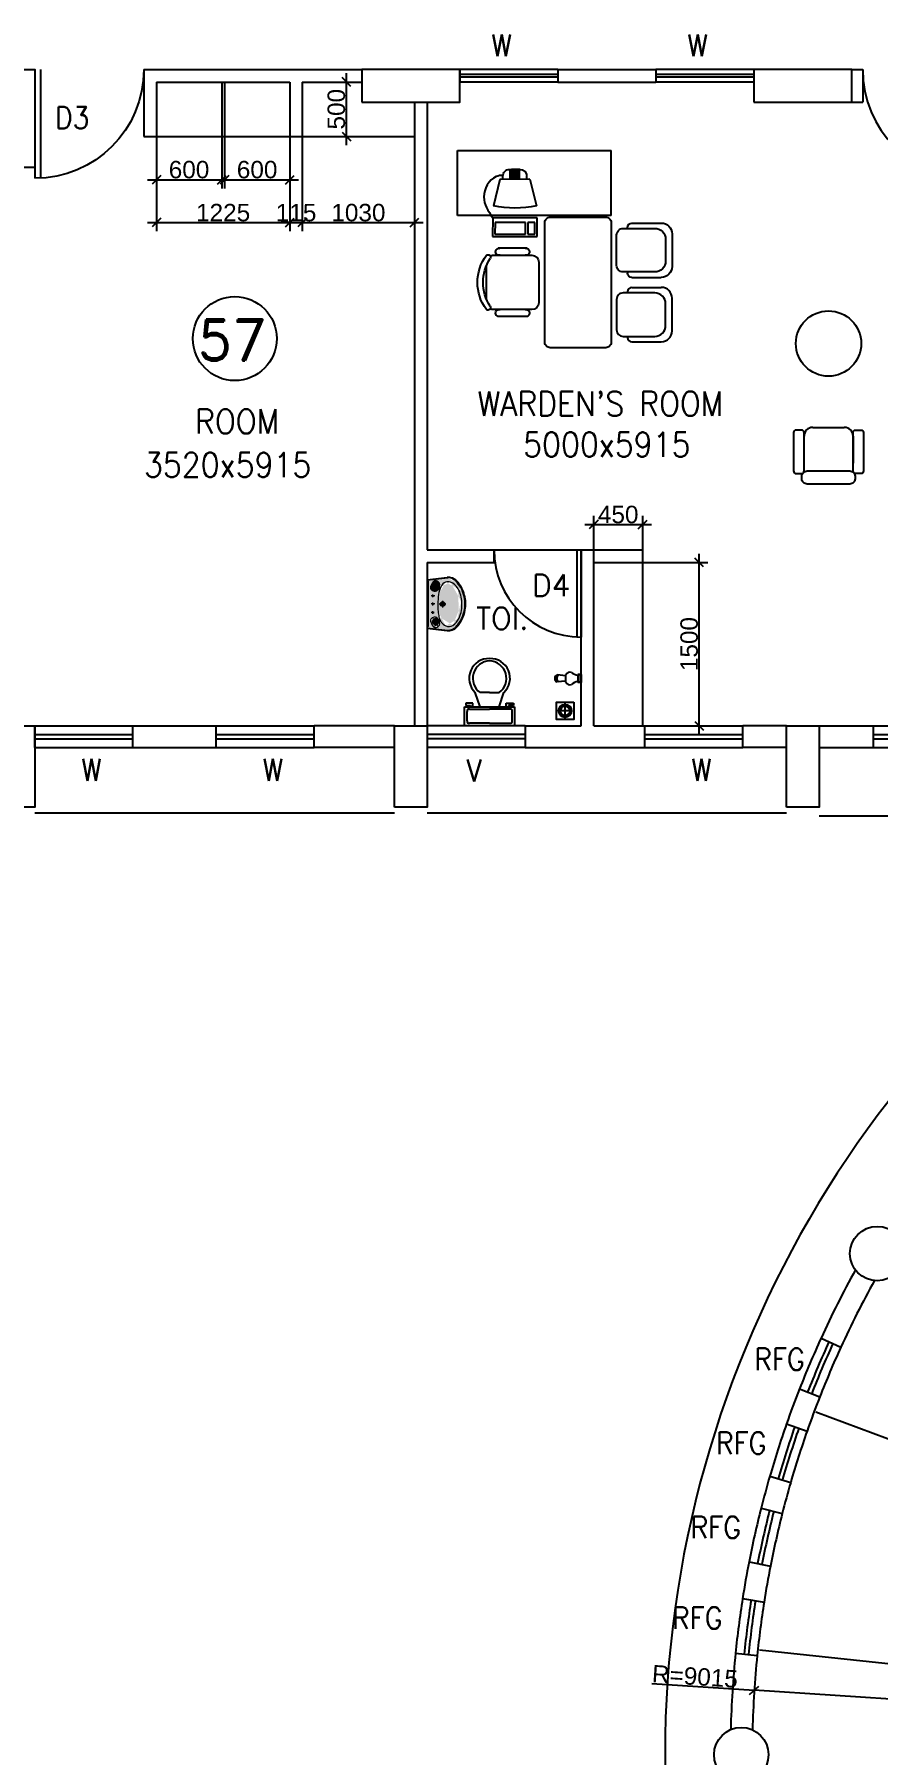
# Model space of a CAD drawing. Extents: x 10161149 to 10263331, y -3696053 to -3547728.
# Drawn here: x 10194502 to 10202242, y -3620428 to -3604620 of the extents above; entities that cross this region are included whole.
import ezdxf

# ---------------------------------------------------------------- set-up
doc = ezdxf.new("R2010")
doc.units = 0
doc.header["$MEASUREMENT"] = 0
doc.header["$PDMODE"] = 35
doc.linetypes.add('DASHED', pattern=[0.75, 0.5, -0.25])
doc.layers.get('0').update_dxf_attribs({"linetype": 'CONTINUOUS'})
doc.layers.get('Defpoints').update_dxf_attribs({"linetype": 'CONTINUOUS'})
for name, color, linetype in [('25', 6, 'CONTINUOUS'), ('35', 1, 'CONTINUOUS'), ('5', 3, 'CONTINUOUS'), ('CHAIRS', 6, 'CONTINUOUS'), ('COL', 2, 'CONTINUOUS'), ('DAS', 1, 'DASHED'), ('DIM', 8, 'CONTINUOUS'), ('dim1', 5, 'CONTINUOUS'), ('DOOR', 31, 'CONTINUOUS'), ('EWC', 5, 'CONTINUOUS'), ('Exi. Walls', 170, 'CONTINUOUS'), ('floor trap', 9, 'CONTINUOUS'), ('FUR', 6, 'CONTINUOUS'), ('Furn-Hat', 145, 'CONTINUOUS'), ('soil pipe', 10, 'CONTINUOUS'), ('tap', 8, 'CONTINUOUS'), ('Toi-Euip', 8, 'CONTINUOUS'), ('TXW', 6, 'CONTINUOUS'), ('Venti', 161, 'CONTINUOUS'), ('Window', 4, 'CONTINUOUS')]:
    doc.layers.add(name, color=color, linetype=linetype)
doc.layers.add('toi-fix', color=46, linetype='CONTINUOUS', lineweight=18)
doc.styles.add('RD', font='ROMAND')
doc.styles.add('ROMANS', font='arial.ttf')
doc.styles.get("Standard").update_dxf_attribs({"font": 'romans.shx'})
doc.linetypes.add('ZIGZAG', pattern='A,0.0001,-0.2,[131,ltypeshp.shx,S=0.2,R=0,X=-0.2,Y=0],-0.4,[131,ltypeshp.shx,S=0.2,R=180,X=0.2,Y=0],-0.2', length=0.8001)
doc.dimstyles.new('int. dim', dxfattribs={"dimtxt": 160, "dimasz": 80, "dimexe": 80, "dimexo": 0, "dimgap": 10, "dimtad": 1, "dimdec": 0, "dimzin": 12, "dimdsep": 46, "dimtxsty": 'ROMANS', "dimblk": 'OBLIQUE', "dimcen": 1.5, "dimdle": 80, "dimclrd": 5, "dimclre": 5, "dimclrt": 4, "dimadec": 0, "dimazin": 0, "dimtfac": 1, "dimtdec": 0, "dimtix": 1, "dimtmove": 2, "dimatfit": 3, "dimfxl": 1, "dimtolj": 1, "dimtzin": 0, "dimlwd": -1, "dimlwe": -1, "dimarcsym": 0})

# ---------------------------------------------------------------- blocks, each defined once
blk = doc.blocks.new('_Oblique')
at = {"color": 0, "linetype": 'ByBlock', "lineweight": -2}
blk.add_line((-0.5, -0.5), (0.5, 0.5), dxfattribs=at)
blk = doc.blocks.new('*D93')
at = {"layer": 'Defpoints', "color": 0, "lineweight": -3, "transparency": 16777216}
for p in [(10201110, -3619837), (10210106, -3620428)]:
    blk.add_point(p, dxfattribs=at)
at = {"layer": 'dim1', "color": 5, "transparency": 16777216}
for p in [(10200170, -3619776), (10210106, -3620428)]:
    blk.add_line(p, (10201110, -3619837), dxfattribs=at)
at = {"layer": 'dim1', "color": 5, "transparency": 16777216, "xscale": 80, "yscale": 80, "zscale": 80, "rotation": 356.2437471442177}
blk.add_blockref('_Oblique', (10201110, -3619837), dxfattribs=at)
at = {"layer": 'dim1', "color": 4, "transparency": 16777216, "insert": (10200566, -3619710), "char_height": 160, "attachment_point": 5, "rotation": 356.2437, "style": 'ROMANS'}
blk.add_mtext('\\A1;R=9015', dxfattribs=at)
blk = doc.blocks.new('WINP')
at = {"layer": 'Window'}
for p, q in [((0, 0), (0, 1)), ((0, 1), (1, 1)), ((1, 0), (1, 1)), ((0, 0.6), (1, 0.6)), ((0, 0.4), (1, 0.4)), ((0, 0), (1, 0))]:
    blk.add_line(p, q, dxfattribs=at)
blk = doc.blocks.new('VENTP')
at = {"layer": 'Venti'}
for p, q in [((0, 0), (0, 1)), ((0, 1), (1, 1)), ((1, 0), (1, 1)), ((0, 0), (1, 0))]:
    blk.add_line(p, q, dxfattribs=at)
at = {"layer": 'Venti', "ltscale": 2}
for p, q in [((0, 0.6), (1, 0.6)), ((0, 0.4), (1, 0.4))]:
    blk.add_line(p, q, dxfattribs=at)
blk = doc.blocks.new('DOORP')
at = {"layer": 'DOOR'}
for p, q in [((0, 0), (0, 1)), ((0.05, 0), (0.05, 0.999))]:
    blk.add_line(p, q, dxfattribs=at)
at = {"layer": 'DOOR', "color": 145}
blk.add_arc((0, 0), 1, 0, 90, dxfattribs=at)
blk = doc.blocks.new('*D213')
at = {"layer": 'Defpoints', "color": 0, "lineweight": -3, "transparency": 16777216}
for p in [(10200086, -3609125), (10199636, -3609473), (10200086, -3609473)]:
    blk.add_point(p, dxfattribs=at)
at = {"layer": 'dim1', "color": 5, "transparency": 16777216}
for p, q in [((10199556, -3609125), (10200166, -3609125)), ((10199636, -3609473), (10199636, -3609045)), ((10200086, -3609473), (10200086, -3609045))]:
    blk.add_line(p, q, dxfattribs=at)
at = {"layer": 'dim1', "color": 5, "transparency": 16777216, "xscale": 80, "yscale": 80, "zscale": 80, "rotation": 180}
blk.add_blockref('_Oblique', (10199636, -3609125), dxfattribs=at)
at = {"layer": 'dim1', "color": 5, "transparency": 16777216, "xscale": 80, "yscale": 80, "zscale": 80}
blk.add_blockref('_Oblique', (10200086, -3609125), dxfattribs=at)
at = {"layer": 'dim1', "color": 4, "transparency": 16777216, "insert": (10199861, -3609033), "char_height": 160, "attachment_point": 5, "style": 'ROMANS'}
blk.add_mtext('\\A1;450', dxfattribs=at)
blk = doc.blocks.new('*D214')
at = {"layer": 'Defpoints', "color": 0, "lineweight": -3, "transparency": 16777216}
for p in [(10200086, -3609473), (10200605, -3609473), (10200106, -3610973)]:
    blk.add_point(p, dxfattribs=at)
at = {"layer": 'dim1', "color": 5, "transparency": 16777216}
for p, q in [((10200086, -3609473), (10200685, -3609473)), ((10200605, -3611053), (10200605, -3609393)), ((10200106, -3610973), (10200685, -3610973))]:
    blk.add_line(p, q, dxfattribs=at)
at = {"layer": 'dim1', "color": 5, "transparency": 16777216, "xscale": 80, "yscale": 80, "zscale": 80}
for p, rotation in [((10200605, -3609473), 90), ((10200605, -3610973), 270)]:
    blk.add_blockref('_Oblique', p, dxfattribs=dict(at, rotation=rotation))
at = {"layer": 'dim1', "color": 4, "transparency": 16777216, "insert": (10200513, -3610223), "char_height": 160, "attachment_point": 5, "rotation": 90, "style": 'ROMANS'}
blk.add_mtext('\\A1;1500', dxfattribs=at)
blk = doc.blocks.new('*D215')
at = {"layer": 'Defpoints', "color": 0, "lineweight": -3, "transparency": 16777216}
for p in [(10195621, -3605558), (10196221, -3605558), (10196221, -3605956)]:
    blk.add_point(p, dxfattribs=at)
at = {"layer": 'dim1', "color": 5, "transparency": 16777216}
for p, q in [((10195621, -3605558), (10195621, -3606036)), ((10196221, -3605558), (10196221, -3606036)), ((10195541, -3605956), (10196301, -3605956))]:
    blk.add_line(p, q, dxfattribs=at)
at = {"layer": 'dim1', "color": 5, "transparency": 16777216, "xscale": 80, "yscale": 80, "zscale": 80, "rotation": 180}
blk.add_blockref('_Oblique', (10195621, -3605956), dxfattribs=at)
at = {"layer": 'dim1', "color": 5, "transparency": 16777216, "xscale": 80, "yscale": 80, "zscale": 80}
blk.add_blockref('_Oblique', (10196221, -3605956), dxfattribs=at)
at = {"layer": 'dim1', "color": 4, "transparency": 16777216, "insert": (10195921, -3605864), "char_height": 160, "attachment_point": 5, "style": 'ROMANS'}
blk.add_mtext('\\A1;600', dxfattribs=at)
blk = doc.blocks.new('*D216')
at = {"layer": 'Defpoints', "color": 0, "lineweight": -3, "transparency": 16777216}
for p in [(10196246, -3605558), (10196846, -3605558), (10196846, -3605956)]:
    blk.add_point(p, dxfattribs=at)
at = {"layer": 'dim1', "color": 5, "transparency": 16777216}
for p, q in [((10196246, -3605558), (10196246, -3606036)), ((10196846, -3605558), (10196846, -3606036)), ((10196166, -3605956), (10196926, -3605956))]:
    blk.add_line(p, q, dxfattribs=at)
at = {"layer": 'dim1', "color": 5, "transparency": 16777216, "xscale": 80, "yscale": 80, "zscale": 80, "rotation": 180}
blk.add_blockref('_Oblique', (10196246, -3605956), dxfattribs=at)
at = {"layer": 'dim1', "color": 5, "transparency": 16777216, "xscale": 80, "yscale": 80, "zscale": 80}
blk.add_blockref('_Oblique', (10196846, -3605956), dxfattribs=at)
at = {"layer": 'dim1', "color": 4, "transparency": 16777216, "insert": (10196546, -3605864), "char_height": 160, "attachment_point": 5, "style": 'ROMANS'}
blk.add_mtext('\\A1;600', dxfattribs=at)
blk = doc.blocks.new('*D217')
at = {"layer": 'Defpoints', "color": 0, "lineweight": -3, "transparency": 16777216}
for p in [(10195621, -3605558), (10196846, -3605558), (10196846, -3606350)]:
    blk.add_point(p, dxfattribs=at)
at = {"layer": 'dim1', "color": 5, "transparency": 16777216}
for p, q in [((10195621, -3605558), (10195621, -3606430)), ((10196846, -3605558), (10196846, -3606430)), ((10195541, -3606350), (10196926, -3606350))]:
    blk.add_line(p, q, dxfattribs=at)
at = {"layer": 'dim1', "color": 5, "transparency": 16777216, "xscale": 80, "yscale": 80, "zscale": 80, "rotation": 180}
blk.add_blockref('_Oblique', (10195621, -3606350), dxfattribs=at)
at = {"layer": 'dim1', "color": 5, "transparency": 16777216, "xscale": 80, "yscale": 80, "zscale": 80}
blk.add_blockref('_Oblique', (10196846, -3606350), dxfattribs=at)
at = {"layer": 'dim1', "color": 4, "transparency": 16777216, "insert": (10196234, -3606259), "char_height": 160, "attachment_point": 5, "style": 'ROMANS'}
blk.add_mtext('\\A1;1225', dxfattribs=at)
blk = doc.blocks.new('*D218')
at = {"layer": 'Defpoints', "color": 0, "lineweight": -3, "transparency": 16777216}
for p in [(10196846, -3605558), (10196961, -3605558), (10196961, -3606350)]:
    blk.add_point(p, dxfattribs=at)
at = {"layer": 'dim1', "color": 5, "transparency": 16777216}
for p, q in [((10196846, -3605558), (10196846, -3606430)), ((10196961, -3605558), (10196961, -3606430)), ((10196846, -3606350), (10196766, -3606350)), ((10196846, -3606350), (10196961, -3606350)), ((10196961, -3606350), (10197041, -3606350))]:
    blk.add_line(p, q, dxfattribs=at)
at = {"layer": 'dim1', "color": 5, "transparency": 16777216, "xscale": 80, "yscale": 80, "zscale": 80}
blk.add_blockref('_Oblique', (10196846, -3606350), dxfattribs=at)
at = {"layer": 'dim1', "color": 5, "transparency": 16777216, "xscale": 80, "yscale": 80, "zscale": 80, "rotation": 180}
blk.add_blockref('_Oblique', (10196961, -3606350), dxfattribs=at)
at = {"layer": 'dim1', "color": 4, "transparency": 16777216, "insert": (10196904, -3606259), "char_height": 160, "attachment_point": 5, "style": 'ROMANS'}
blk.add_mtext('\\A1;115', dxfattribs=at)
blk = doc.blocks.new('*D219')
at = {"layer": 'Defpoints', "color": 0, "lineweight": -3, "transparency": 16777216}
for p in [(10196961, -3605558), (10197991, -3605558), (10197991, -3606350)]:
    blk.add_point(p, dxfattribs=at)
at = {"layer": 'dim1', "color": 5, "transparency": 16777216}
for p, q in [((10196961, -3605558), (10196961, -3606430)), ((10197991, -3605558), (10197991, -3606430)), ((10196881, -3606350), (10198071, -3606350))]:
    blk.add_line(p, q, dxfattribs=at)
at = {"layer": 'dim1', "color": 5, "transparency": 16777216, "xscale": 80, "yscale": 80, "zscale": 80, "rotation": 180}
blk.add_blockref('_Oblique', (10196961, -3606350), dxfattribs=at)
at = {"layer": 'dim1', "color": 5, "transparency": 16777216, "xscale": 80, "yscale": 80, "zscale": 80}
blk.add_blockref('_Oblique', (10197991, -3606350), dxfattribs=at)
at = {"layer": 'dim1', "color": 4, "transparency": 16777216, "insert": (10197476, -3606259), "char_height": 160, "attachment_point": 5, "style": 'ROMANS'}
blk.add_mtext('\\A1;1030', dxfattribs=at)
blk = doc.blocks.new('*D220')
at = {"layer": 'Defpoints', "color": 0, "lineweight": -3, "transparency": 16777216}
for p in [(10196961, -3605058), (10197366, -3605058), (10196961, -3605558)]:
    blk.add_point(p, dxfattribs=at)
at = {"layer": 'dim1', "color": 5, "transparency": 16777216}
for p, q in [((10197366, -3605638), (10197366, -3604978)), ((10196961, -3605058), (10197446, -3605058)), ((10196961, -3605558), (10197446, -3605558))]:
    blk.add_line(p, q, dxfattribs=at)
at = {"layer": 'dim1', "color": 5, "transparency": 16777216, "xscale": 80, "yscale": 80, "zscale": 80}
for p, rotation in [((10197366, -3605058), 90), ((10197366, -3605558), 270)]:
    blk.add_blockref('_Oblique', p, dxfattribs=dict(at, rotation=rotation))
at = {"layer": 'dim1', "color": 4, "transparency": 16777216, "insert": (10197274, -3605308), "char_height": 160, "attachment_point": 5, "rotation": 90, "style": 'ROMANS'}
blk.add_mtext('\\A1;500', dxfattribs=at)
blk = doc.blocks.new('CHAIR7')
for p, q in [((0, 9), (0, -9)), ((20, 12), (3, 12)), ((5.12, 15.04), (17.88, 15.04)), ((23, -7.44), (23, 7.44)), ((3, -12), (20, -12)), ((5.12, -15), (17.88, -15))]:
    blk.add_line(p, q)
for centre, radius, start, end in [((3, 9), 3, 90, 180), ((5.56, 13.54), 1.56, 73.7398, 286.2602), ((17.44, 13.54), 1.56, 253.7398, 106.2602), ((20, 9), 3, 62.41556, 90), ((22.34, 11.12), 1.1, 53.30994, 212.02741), ((4.82, 0), 19.64, 327.57575, 32.42425), ((7, 0), 20, 323.1301, 36.8699), ((3, -9), 3, 180, 270), ((5.56, -13.5), 1.56, 73.7398, 286.2602), ((17.44, -13.5), 1.56, 253.7398, 106.2602), ((20, -9), 3, 270, 297.58444), ((22.34, -11.12), 1.1, 147.97259, 306.69006)]:
    blk.add_arc(centre, radius, start, end)
blk = doc.blocks.new('RECTANG')
for p, q in [((1, 1), (0, 1)), ((0, 1), (0, 0)), ((1, 0), (1, 1)), ((0, 0), (1, 0))]:
    blk.add_line(p, q)
blk = doc.blocks.new('KEYBOARD', base_point=(60, 294))
for p, xscale, yscale, zscale in [((60, 294), 19, 8, 19), ((61, 295), 13, 5, 13), ((75, 295), 3, 5, 3)]:
    blk.add_blockref('RECTANG', p, dxfattribs=dict(xscale=xscale, yscale=yscale, zscale=zscale))
blk = doc.blocks.new('COMPUTER')
at = {"layer": '25'}
for p, q in [((-1.36, 5.27), (-1.97, 2.84)), ((-1.36, 5.27), (1.38, 5.26)), ((-1.08, 5.27), (-1.08, 5.57)), ((-0.47, 6.18), (0.32, 6.18)), ((0.5, 6.18), (-0.29, 6.18)), ((1.11, 5.26), (1.11, 5.57)), ((1.38, 5.26), (1.98, 2.82))]:
    blk.add_line(p, q, dxfattribs=at)
for points in [[(-0.41, 6.07), (-0.33, 6.06), (-0.34, 5.37), (-0.41, 5.37)], [(-0.25, 6.06), (-0.18, 6.06), (-0.18, 5.37), (-0.25, 5.37)], [(-0.08, 6.06), (0, 6.06), (-0.01, 5.37), (-0.08, 5.37)], [(0.08, 6.06), (0.15, 6.06), (0.15, 5.37), (0.08, 5.37)], [(0.24, 6.06), (0.31, 6.06), (0.31, 5.37), (0.24, 5.37)], [(0.4, 6.06), (0.47, 6.06), (0.47, 5.37), (0.39, 5.37)]]:
    blk.add_lwpolyline(points, close=True, dxfattribs=at)
for centre, radius, start, end in [((-0.47, 5.57), 0.609, 89.7818, 179.7818), ((0.5, 5.57), 0.609, 359.7818, 89.7818), ((0.04, 12.15), 9.53, 257.8009, 281.7627)]:
    blk.add_arc(centre, radius, start, end, dxfattribs=at)
at = {"layer": '25', "linetype": 'ZIGZAG', "ltscale": 0.1}
blk.add_spline([(1.08, 5.65), (1.74, 5.51), (2.85, 3.65), (2.06, 1.76)], degree=3, dxfattribs=at)
at = {"layer": '25', "extrusion": (0, 0, -1), "xscale": 0.2153846153845536, "yscale": 0.2153846153845536, "zscale": -0.2153846153846238, "rotation": 359.8405448757336}
blk.add_blockref('KEYBOARD', (-2.05, 0.01), dxfattribs=at)
blk = doc.blocks.new('CHI')
at = {"layer": '25'}
blk.add_lwpolyline([(1.4, 0), (-1.4, 0, 0.414214), (-2, -0.6), (-2, -3.5, 0.414214), (-1, -4.5), (1, -4.5, 0.414214), (2, -3.5), (2, -0.6, 0.414214)], format="xyb", close=True, dxfattribs=at)
at = {"layer": 'DIM'}
for p, q in [((-2.5, -1.4), (-2.5, -4.1)), ((-2, -1), (-2.1, -1)), ((2, -1), (2.1, -1)), ((2.5, -1.4), (2.5, -4.1)), ((-1.5, -5.1), (1.5, -5.1))]:
    blk.add_line(p, q, dxfattribs=at)
for centre, radius, start, end in [((-2.1, -1.4), 0.4, 90, 180), ((2.1, -1.4), 0.4, 0, 90), ((-1.5, -4.1), 1, 180, 270), ((1.5, -4.1), 1, 270, 0)]:
    blk.add_arc(centre, radius, start, end, dxfattribs=at)
blk = doc.blocks.new('OFF-TBLE')
at = {"layer": '25'}
for p, q in [((-14.62, 6.83), (-14.62, -7.27)), ((-8.65, 6.83), (-14.62, 6.83)), ((-8.65, -7.27), (-8.65, 6.83)), ((-8.65, -7.27), (-14.62, -7.27))]:
    blk.add_line(p, q, dxfattribs=at)
blk.add_lwpolyline([(-8.5, -1.68), (-8.5, -6.77, 0.414214), (-8, -7.27), (3, -7.27, 0.414214), (3.5, -6.77), (3.5, -1.68, 0.414214), (3, -1.18), (-8, -1.18, 0.414214)], format="xyb", close=True, dxfattribs=at)
at = {"layer": '35', "rotation": 90.00078646388306}
blk.add_blockref('COMPUTER', (-6.71, 1.56), dxfattribs=at)
at = {"layer": '5'}
blk.add_blockref('CHI', (-5.46, -7.77), dxfattribs=at)
at = {"layer": '5', "extrusion": (0, 0, -1), "zscale": -1}
blk.add_blockref('CHI', (-0.46, -7.77), dxfattribs=at)
at = {"layer": 'CHAIRS', "lineweight": -3, "xscale": 0.2083333333332575, "yscale": 0.2083333333332575, "zscale": 0.2083333333332575, "rotation": 90}
blk.add_blockref('CHAIR7', (-2.5, -0.62), dxfattribs=at)
blk = doc.blocks.new('A$C70ED7303')
at = {"layer": 'EWC', "color": 11}
for p, q in [((0, 0), (229, 0)), ((229, 0), (229, -174)), ((-229, 0), (0, 0)), ((-229, -174), (-229, 0)), ((-207, -44), (-207, -131)), ((0, -22), (-185, -22)), ((-185, -153), (0, -153)), ((0, -22), (185, -22)), ((185, -153), (0, -153)), ((207, -44), (207, -131)), ((229, -174), (-229, -174)), ((-218, -207), (-218, -185)), ((-218, -185), (-174, -185)), ((-153, -207), (-218, -207)), ((-174, -185), (-174, -174)), ((-153, -174), (-153, -207)), ((-87, -174), (-131, -305)), ((0, -305), (-87, -305)), ((0, -305), (87, -305)), ((87, -174), (131, -305)), ((153, -174), (153, -207)), ((153, -207), (218, -207)), ((174, -185), (174, -174)), ((218, -185), (174, -185)), ((218, -207), (218, -185))]:
    blk.add_line(p, q, dxfattribs=at)
for centre, major_axis, start_param, end_param in [((-188, -41), (13.6, -13.6), 2.214297, 4.068888), ((-188, -134), (-13.6, -13.6), 5.35589, 7.21048), ((188, -41), (13.6, -13.6), 0.643501, 2.498091), ((188, -134), (-13.6, -13.6), 0.643501, 2.498091), ((-7, -436), (-128, -128), 4.686239, 7.105146), ((5, -435), (-113, -113), 4.541602, 7.039318), ((7, -436), (56, -172), -0.351019, 2.067888), ((-5, -435), (-113, -113), 0.814663, 3.31238)]:
    blk.add_ellipse(centre, major_axis=major_axis, ratio=1, start_param=start_param, end_param=end_param, dxfattribs=at)
blk = doc.blocks.new('A$C0B5D0E53')
at = {"layer": 'tap', "color": 7}
for p, q in [((0, 10.6), (0, 46.6)), ((0, 46.6), (15.3, 46.6)), ((0, 10.6), (12.3, 10.6)), ((1.3, 45), (12.3, 45)), ((1.3, 12.1), (12.3, 12.1)), ((12.3, 10.6), (12.3, 46.6)), ((12.3, 10.7), (15.3, 10.7)), ((15.3, 10.7), (15.3, 46.6)), ((70.5, 45.4), (70.5, 11.9)), ((70.5, 41), (110.5, 44.7)), ((70.5, 16.2), (110.5, 12.2))]:
    blk.add_line(p, q, dxfattribs=at)
for centre, radius, start, end in [((2.5, 42.7), 2.66, 117.10999, 161.72934), ((2.5, 14.5), 2.66, 198.27066, 242.89001), ((8.1, 99), 56.2, 277.35802, 310.42145), ((8.1, -41.8), 56.2, 49.57855, 82.64198), ((51.6, 36.7), 20.8, 24.72591, 109.75439), ((51.6, 20.6), 20.8, 250.24561, 335.27409), ((93.9, 28.5), 17.7, 301.8025, 58.51861), ((103.5, 28.5), 17.7, 293.44996, 66.55004)]:
    blk.add_arc(centre, radius, start, end, dxfattribs=at)
blk = doc.blocks.new('2')
at = {"layer": 'Furn-Hat'}
h = blk.add_hatch(color=200, dxfattribs=at)
h.set_gradient(color1=(176, 43, 238), color2=(222, 165, 248), one_color=1, tint=0.81, name='SPHERICAL')
edge = h.paths.add_edge_path()
edge.add_ellipse((0.83, 2.39), major_axis=(0, 2.74), ratio=1, start_angle=253.1333, end_angle=282.8458)
edge.add_ellipse((0.66, 2.28), major_axis=(0, 2.87), ratio=1, start_angle=226.9131, end_angle=256.353, ccw=False)
edge.add_ellipse((1.97, 1.03), major_axis=(0, 1.06), ratio=1, start_angle=191.403, end_angle=227.6151, ccw=False)
edge.add_ellipse((1.95, 0.79), major_axis=(-0.001, 0.832), ratio=1, start_angle=172.9435, end_angle=196.7003, ccw=False)
edge.add_line((1.85, -0.04), (0, 0.17))
edge.add_ellipse((-0.15, 0.37), major_axis=(0, 0.247), ratio=1, start_angle=216.2128, end_angle=239.0995)
edge.add_line((0.07, 0.24), (1.91, 0.03))
edge.add_ellipse((1.98, 0.81), major_axis=(0, 0.781), ratio=1, start_angle=174.8376, end_angle=213.1867)
edge.add_ellipse((1.82, 1.24), major_axis=(0, 1.23), ratio=1, start_angle=208.7339, end_angle=238.1069)
edge.add_ellipse((1.35, 1.89), major_axis=(0, 2), ratio=1, start_angle=229.2631, end_angle=252.9591)
edge.add_ellipse((0.45, 2.43), major_axis=(0, 3.03), ratio=1, start_angle=248.1478, end_angle=293.8025)
edge.add_ellipse((0.67, 2.61), major_axis=(0, 2.75), ratio=1, start_angle=292.3386, end_angle=313.7886)
edge.add_ellipse((1.96, 3.88), major_axis=(0.001, 0.944), ratio=1, start_angle=311.9795, end_angle=362.8452)
edge.add_line((1.91, 4.83), (0.06, 4.62))
edge.add_ellipse((-0.22, 4.44), major_axis=(0, 0.335), ratio=1, start_angle=301.9908, end_angle=318.3316)
edge.add_line((0, 4.69), (1.85, 4.9))
edge.add_ellipse((1.98, 3.91), major_axis=(0, 0.995), ratio=1, start_angle=311.3713, end_angle=367.5939, ccw=False)
edge.add_ellipse((0.6, 2.54), major_axis=(0, 2.94), ratio=1, start_angle=278.9603, end_angle=313.5987, ccw=False)
h = blk.add_hatch(color=201, dxfattribs=at)
h.set_gradient(color1=(213, 142, 246), color2=(222, 165, 248), one_color=1, tint=0.81, name='SPHERICAL')
edge = h.paths.add_edge_path()
edge.add_ellipse((-0.22, 4.44), major_axis=(0, 0.335), ratio=1, start_angle=279.6212, end_angle=301.9908)
edge.add_line((0.06, 4.62), (1.91, 4.83))
edge.add_ellipse((1.96, 3.88), major_axis=(0.001, 0.944), ratio=1, start_angle=311.9795, end_angle=362.8452, ccw=False)
edge.add_ellipse((0.67, 2.61), major_axis=(0, 2.75), ratio=1, start_angle=292.3386, end_angle=313.7886, ccw=False)
edge.add_ellipse((0.45, 2.43), major_axis=(0, 3.03), ratio=1, start_angle=248.1478, end_angle=293.8025, ccw=False)
edge.add_ellipse((1.35, 1.89), major_axis=(0, 2), ratio=1, start_angle=229.2631, end_angle=252.9591, ccw=False)
edge.add_ellipse((1.82, 1.24), major_axis=(0, 1.23), ratio=1, start_angle=208.7339, end_angle=238.1069, ccw=False)
edge.add_ellipse((1.98, 0.81), major_axis=(0, 0.781), ratio=1, start_angle=174.8376, end_angle=213.1867, ccw=False)
edge.add_line((1.91, 0.03), (0.07, 0.24))
edge.add_ellipse((-0.15, 0.37), major_axis=(0, 0.247), ratio=1, start_angle=239.0995, end_angle=258.8462)
edge.add_line((0.1, 0.32), (0.11, 4.5))
edge = h.paths.add_edge_path(flags=16)
edge.add_ellipse((0.54, 1.68), major_axis=(0.0002, 0.0643), ratio=1, start_angle=0, end_angle=360, ccw=False)
edge = h.paths.add_edge_path(flags=16)
edge.add_ellipse((0.75, 0.77), major_axis=(0.001, 0.492), ratio=1, start_angle=372.9151, end_angle=415.0496)
edge.add_ellipse((0.66, 0.93), major_axis=(0, 0.34), ratio=1, start_angle=68.6534, end_angle=118.0903)
edge.add_ellipse((1.55, 1.19), major_axis=(0, 1.26), ratio=1, start_angle=109.4436, end_angle=129.259)
edge.add_ellipse((0.76, 0.48), major_axis=(0, 0.207), ratio=1, start_angle=116.7852, end_angle=207.4853)
edge.add_ellipse((0.68, 0.84), major_axis=(0.003, 0.569), ratio=1, start_angle=198.6155, end_angle=235.2982)
edge.add_ellipse((1.01, 0.63), major_axis=(0, 0.179), ratio=1, start_angle=230.4595, end_angle=309.5311)
edge.add_arc((1.2, 0.8), 0.086, 143.8926, 223.9597, ccw=False)
edge.add_arc((1.21, 0.82), 0.0872, 59.6713, 155.4896, ccw=False)
edge.add_ellipse((2.73, 1.67), major_axis=(0, 1.67), ratio=1, start_angle=108.7156, end_angle=120.4399)
edge.add_ellipse((2.03, 1.15), major_axis=(0, 0.801), ratio=1, start_angle=113.6541, end_angle=156.3424)
edge.add_ellipse((1.91, 1.34), major_axis=(0, 0.947), ratio=1, start_angle=167.3152, end_angle=194.3844)
edge.add_ellipse((1.73, 1.61), major_axis=(0, 1.26), ratio=1, start_angle=199.4142, end_angle=242.3113)
edge.add_ellipse((0.73, 2.3), major_axis=(0, 2.47), ratio=1, start_angle=238.946, end_angle=269.4836)
edge.add_ellipse((0.23, 2.48), major_axis=(0, 2.98), ratio=1, start_angle=266.1625, end_angle=294.5971)
edge.add_ellipse((1.64, 3.2), major_axis=(0, 1.4), ratio=1, start_angle=291.6011, end_angle=328.054)
edge.add_ellipse((2, 3.79), major_axis=(0, 0.709), ratio=1, start_angle=327.5861, end_angle=383.2162)
edge.add_ellipse((2.18, 3.44), major_axis=(0, 1.1), ratio=1, start_angle=384.9893, end_angle=432.0066)
edge.add_arc((1.21, 4.06), 0.0773, 202.0693, 284.8477, ccw=False)
edge.add_arc((1.2, 4.08), 0.086, 136.0403, 216.1074, ccw=False)
edge.add_ellipse((1.01, 4.25), major_axis=(0, 0.179), ratio=1, start_angle=230.4689, end_angle=309.5405)
edge.add_ellipse((0.68, 4.04), major_axis=(-0.003, 0.569), ratio=1, start_angle=304.7018, end_angle=341.3845)
edge.add_ellipse((0.76, 4.4), major_axis=(0, 0.207), ratio=1, start_angle=332.4116, end_angle=423.1117)
edge.add_ellipse((1.55, 3.69), major_axis=(0.01, 1.26), ratio=1, start_angle=411.1189, end_angle=430.9342)
edge.add_ellipse((0.66, 3.95), major_axis=(0, 0.34), ratio=1, start_angle=61.9097, end_angle=111.3466)
edge.add_ellipse((0.75, 4.11), major_axis=(0.003, 0.492), ratio=1, start_angle=125.3669, end_angle=167.5014)
edge.add_ellipse((0.73, 3.94), major_axis=(0, 0.319), ratio=1, start_angle=163.9108, end_angle=209.8663)
edge.add_ellipse((1.14, 3.59), major_axis=(-0.002, 0.268), ratio=1, start_angle=387.9183, end_angle=433.2607, ccw=False)
edge.add_ellipse((1.07, 3.77), major_axis=(0, 0.0739), ratio=1, start_angle=281.3136, end_angle=401.6955, ccw=False)
edge.add_ellipse((2.18, 3.44), major_axis=(0, 1.1), ratio=1, start_angle=432.0066, end_angle=441.9912)
edge.add_ellipse((3.97, 2.89), major_axis=(0, 2.96), ratio=1, start_angle=436.108, end_angle=445.7027)
edge.add_ellipse((8.3, 2.4), major_axis=(0, 7.32), ratio=1, start_angle=444.4585, end_angle=449.7636)
edge.add_ellipse((8.98, 2.78), major_axis=(0.01, 8.01), ratio=1, start_angle=92.5395, end_angle=98.8367)
edge.add_ellipse((2.73, 1.67), major_axis=(0, 1.67), ratio=1, start_angle=94.0582, end_angle=108.7156)
edge.add_ellipse((1.07, 1.13), major_axis=(-0.0003, 0.0855), ratio=1, start_angle=142.4726, end_angle=276.6239, ccw=False)
edge.add_ellipse((1.14, 1.3), major_axis=(0.002, 0.268), ratio=1, start_angle=106.7393, end_angle=152.0817, ccw=False)
edge.add_ellipse((0.73, 0.94), major_axis=(-0.001, 0.319), ratio=1, start_angle=329.9021, end_angle=375.8576)
edge = h.paths.add_edge_path(flags=16)
edge.add_ellipse((0.54, 2.42), major_axis=(0.0008, 0.0643), ratio=1, start_angle=0, end_angle=360, ccw=False)
edge = h.paths.add_edge_path(flags=0)
edge.add_ellipse((1.43, 2.44), major_axis=(0, 0.216), ratio=1, start_angle=0, end_angle=360, ccw=False)
edge = h.paths.add_edge_path(flags=0)
edge.add_ellipse((1.43, 2.44), major_axis=(-0.001, 0.155), ratio=1, start_angle=0, end_angle=360, ccw=False)
edge = h.paths.add_edge_path(flags=0)
edge.add_ellipse((1.43, 2.44), major_axis=(0, 0.109), ratio=1, start_angle=0, end_angle=360, ccw=False)
edge = h.paths.add_edge_path(flags=16)
edge.add_ellipse((0.54, 3.22), major_axis=(0.0002, 0.0643), ratio=1, start_angle=0, end_angle=360, ccw=False)
h = blk.add_hatch(color=200, dxfattribs=at)
h.set_gradient(color1=(176, 43, 238), color2=(222, 165, 248), one_color=1, tint=0.81, name='INVCYLINDER')
edge = h.paths.add_edge_path()
edge.add_ellipse((-0.15, 0.37), major_axis=(0, 0.247), ratio=1, start_angle=239.0995, end_angle=258.8462, ccw=False)
edge.add_line((0.07, 0.24), (0, 0.25))
edge.add_line((0, 0.25), (0, 4.61))
edge.add_line((0, 4.61), (0.06, 4.62))
edge.add_ellipse((-0.22, 4.44), major_axis=(0, 0.335), ratio=1, start_angle=279.6212, end_angle=301.9908, ccw=False)
edge.add_line((0.11, 4.5), (0.1, 0.32))
h = blk.add_hatch(color=254, dxfattribs=at)
h.set_gradient(color1=(234, 198, 250), color2=(223, 166, 247), one_color=1, tint=0.81, name='SPHERICAL')
edge = h.paths.add_edge_path()
edge.add_ellipse((1.07, 3.77), major_axis=(0, 0.0739), ratio=1, start_angle=281.3136, end_angle=401.6955)
edge.add_ellipse((1.14, 3.59), major_axis=(-0.002, 0.268), ratio=1, start_angle=387.9183, end_angle=433.2607)
edge.add_ellipse((0.73, 3.94), major_axis=(0, 0.319), ratio=1, start_angle=163.9108, end_angle=209.8663, ccw=False)
edge.add_ellipse((0.75, 4.11), major_axis=(0.003, 0.492), ratio=1, start_angle=125.3669, end_angle=167.5014, ccw=False)
edge.add_ellipse((0.66, 3.95), major_axis=(0, 0.34), ratio=1, start_angle=61.9097, end_angle=111.3466, ccw=False)
edge.add_ellipse((1.55, 3.69), major_axis=(0.01, 1.26), ratio=1, start_angle=411.1189, end_angle=430.9342, ccw=False)
edge.add_ellipse((0.76, 4.4), major_axis=(0, 0.207), ratio=1, start_angle=332.4116, end_angle=423.1117, ccw=False)
edge.add_ellipse((0.68, 4.04), major_axis=(-0.003, 0.569), ratio=1, start_angle=304.7018, end_angle=341.3845, ccw=False)
edge.add_ellipse((1.01, 4.25), major_axis=(0, 0.179), ratio=1, start_angle=230.4689, end_angle=309.5405, ccw=False)
edge.add_arc((1.2, 4.08), 0.086, 136.0403, 216.1074)
edge.add_arc((1.21, 4.06), 0.0773, 202.0693, 284.8477)
edge.add_ellipse((2.18, 3.44), major_axis=(0, 1.1), ratio=1, start_angle=384.9893, end_angle=432.0066)
h = blk.add_hatch(color=254, dxfattribs=at)
h.set_gradient(color1=(234, 198, 250), color2=(223, 166, 247), one_color=1, tint=0.81, name='SPHERICAL')
edge = h.paths.add_edge_path()
edge.add_ellipse((1.64, 3.2), major_axis=(0, 1.4), ratio=1, start_angle=291.6011, end_angle=328.054)
edge.add_ellipse((0.23, 2.48), major_axis=(0, 2.98), ratio=1, start_angle=266.1625, end_angle=294.5971, ccw=False)
edge.add_ellipse((0.73, 2.3), major_axis=(0, 2.47), ratio=1, start_angle=238.946, end_angle=269.4836, ccw=False)
edge.add_ellipse((1.73, 1.61), major_axis=(0, 1.26), ratio=1, start_angle=199.4142, end_angle=242.3113, ccw=False)
edge.add_ellipse((1.91, 1.34), major_axis=(0, 0.947), ratio=1, start_angle=167.3152, end_angle=194.3844, ccw=False)
edge.add_ellipse((2.03, 1.15), major_axis=(0, 0.801), ratio=1, start_angle=113.6541, end_angle=156.3424, ccw=False)
edge.add_ellipse((2.73, 1.67), major_axis=(0, 1.67), ratio=1, start_angle=94.0582, end_angle=120.4399, ccw=False)
edge.add_ellipse((8.98, 2.78), major_axis=(0.01, 8.01), ratio=1, start_angle=92.5395, end_angle=98.8367, ccw=False)
edge.add_ellipse((8.3, 2.4), major_axis=(0, 7.32), ratio=1, start_angle=444.4585, end_angle=449.7636, ccw=False)
edge.add_ellipse((3.97, 2.89), major_axis=(0, 2.96), ratio=1, start_angle=436.108, end_angle=445.7027, ccw=False)
edge.add_ellipse((2.18, 3.44), major_axis=(0, 1.1), ratio=1, start_angle=384.9893, end_angle=441.9912, ccw=False)
edge.add_ellipse((2, 3.79), major_axis=(0, 0.709), ratio=1, start_angle=327.5861, end_angle=383.2162, ccw=False)
edge = h.paths.add_edge_path(flags=16)
edge.add_ellipse((1.43, 2.44), major_axis=(0, 0.216), ratio=1, start_angle=0, end_angle=360, ccw=False)
edge = h.paths.add_edge_path(flags=0)
edge.add_ellipse((1.43, 2.44), major_axis=(-0.001, 0.155), ratio=1, start_angle=0, end_angle=360, ccw=False)
edge = h.paths.add_edge_path(flags=0)
edge.add_ellipse((1.43, 2.44), major_axis=(0, 0.109), ratio=1, start_angle=0, end_angle=360, ccw=False)
h = blk.add_hatch(color=254, dxfattribs=at)
h.set_gradient(color1=(234, 198, 250), color2=(223, 166, 247), one_color=1, tint=0.81, name='SPHERICAL')
edge = h.paths.add_edge_path()
edge.add_ellipse((1.55, 1.19), major_axis=(0, 1.26), ratio=1, start_angle=109.4436, end_angle=129.259)
edge.add_ellipse((0.76, 0.48), major_axis=(0, 0.207), ratio=1, start_angle=116.7852, end_angle=207.4853)
edge.add_ellipse((0.68, 0.84), major_axis=(0.003, 0.569), ratio=1, start_angle=198.6155, end_angle=235.2982)
edge.add_ellipse((1.01, 0.63), major_axis=(0, 0.179), ratio=1, start_angle=230.4595, end_angle=309.5311)
edge.add_arc((1.2, 0.8), 0.086, 143.8926, 223.9597, ccw=False)
edge.add_arc((1.21, 0.82), 0.0872, 59.6713, 155.4896, ccw=False)
edge.add_ellipse((2.73, 1.67), major_axis=(0, 1.67), ratio=1, start_angle=108.7156, end_angle=120.4399, ccw=False)
edge.add_ellipse((1.07, 1.13), major_axis=(-0.0003, 0.0855), ratio=1, start_angle=142.4726, end_angle=276.6239, ccw=False)
edge.add_ellipse((1.14, 1.3), major_axis=(0.002, 0.268), ratio=1, start_angle=106.7393, end_angle=152.0817, ccw=False)
edge.add_ellipse((0.73, 0.94), major_axis=(-0.001, 0.319), ratio=1, start_angle=329.9021, end_angle=375.8576)
edge.add_ellipse((0.75, 0.77), major_axis=(0.001, 0.492), ratio=1, start_angle=372.9151, end_angle=415.0496)
edge.add_ellipse((0.66, 0.93), major_axis=(0, 0.34), ratio=1, start_angle=68.6534, end_angle=118.0903)
at = {"layer": 'toi-fix', "color": 7}
for p, q in [((0, 4.69), (1.85, 4.9)), ((0, 4.61), (1.91, 4.83)), ((0, 0.17), (0, 4.69)), ((0.1, 0.32), (0.11, 4.5)), ((0.67, 3.22), (0.39, 3.22)), ((0.54, 3.34), (0.54, 3.08)), ((0.72, 2.42), (0.39, 2.42)), ((0.72, 1.68), (0.39, 1.68)), ((0.54, 2.55), (0.54, 2.28)), ((0.54, 1.8), (0.54, 1.54)), ((1.73, 2.44), (1.12, 2.44)), ((1.43, 2.14), (1.43, 2.74)), ((0, 0.25), (1.91, 0.03)), ((0, 0.17), (1.85, -0.04))]:
    blk.add_line(p, q, dxfattribs=at)
at = {"layer": 'toi-fix', "color": 7, "extrusion": (0, 0, -1)}
for centre, major_axis, start_param, end_param in [((1.98, 3.91), (0, 0.995), -0.132539, 0.848731), ((1.96, 3.88), (0.001, 0.944), -0.049658, 0.838116), ((-0.22, 4.44), (0, 0.335), 0.727251, 1.402875), ((0.66, 3.95), (0, 0.34), 4.33982, 5.202657), ((0.75, 4.11), (0.003, 0.492), 3.359735, 4.09512), ((1.55, 3.69), (0.01, 1.26), -1.238036, -0.892193), ((0.54, 3.22), (0.0002, 0.0643), 3.139035, 9.42222), ((0.76, 4.4), (0, 0.207), -1.101507, 0.481509), ((0.73, 3.94), (0, 0.319), 2.620328, 3.422401), ((0.68, 4.04), (-0.003, 0.569), 0.324902, 0.965135), ((1.14, 3.59), (-0.002, 0.268), -1.278641, -0.487266), ((1.07, 3.77), (0, 0.0739), -0.727724, 1.373337), ((3.97, 2.89), (0, 2.96), -1.495794, -1.328336), ((2.18, 3.44), (0, 1.1), -1.431017, -0.436146), ((1.2, 4.08), (-0.0608, 0.0608), 4.867594, 6.265028), ((1.01, 4.25), (0, 0.179), 0.880684, 2.260744), ((1.21, 4.06), (0.0547, 0.0547), 2.097053, 3.541809), ((2, 3.79), (0, 0.709), -0.405199, 0.56573), ((1.64, 3.2), (0, 1.4), 0.557563, 1.193786), ((0.67, 2.61), (0, 2.75), 0.806541, 1.180915), ((0.6, 2.54), (0, 2.94), 0.809856, 1.41441), ((0.23, 2.48), (0, 2.98), 1.141495, 1.637774), ((0.45, 2.43), (0, 3.03), 1.155365, 1.952189), ((0.54, 1.68), (0.0002, 0.0643), 3.139035, 9.42222), ((0.54, 2.42), (0.0008, 0.0643), 3.12883, 9.412015), ((8.3, 2.4), (0, 7.32), -1.56667, -1.474079), ((8.98, 2.78), (0.01, 8.01), 4.558159, 4.668067), ((1.43, 2.44), (0, 0.216), 3.141254, 9.424439), ((1.43, 2.44), (-0.001, 0.155), 3.145308, 9.428493), ((1.43, 2.44), (0, 0.109), 3.142047372431534, 9.42523267961112), ((0.66, 2.28), (0, 2.87), 1.808981, 2.322804), ((0.73, 2.3), (0, 2.47), 1.579809, 2.112792), ((0.83, 2.39), (0, 2.74), 1.346594, 1.865175), ((-0.15, 0.37), (0, 0.247), 1.765467, 2.50956), ((0.66, 0.93), (0, 0.34), 4.222121, 5.084958), ((0.75, 0.77), (0.001, 0.492), -0.960797, -0.225412), ((1.55, 1.19), (0, 1.26), 4.027191, 4.373034), ((0.76, 0.48), (0, 0.207), 2.661884, 4.2449), ((0.73, 0.94), (-0.001, 0.319), -0.276767, 0.525307), ((0.68, 0.84), (0.003, 0.569), 2.176458, 2.816691), ((1.14, 1.3), (0.002, 0.268), 3.628858, 4.420234), ((1.07, 1.13), (-0.0003, 0.0855), 1.455188, 3.796569), ((2.73, 1.67), (0, 1.67), 4.181112, 4.641559), ((1.2, 0.8), (-0.0608, 0.0608), 4.730546, 6.12798), ((1.21, 0.82), (0.0617, 0.0617), 4.354779, 6.027124), ((1.01, 0.63), (0, 0.179), 0.880848, 2.260908), ((2.03, 1.15), (0, 0.801), 3.554495, 4.299548), ((1.91, 1.34), (0, 0.947), 2.890537, 3.362984), ((1.98, 0.81), (0, 0.781), 2.562376, 3.231693), ((1.73, 1.61), (0, 1.26), 2.054055, 2.802751), ((1.97, 1.03), (0, 1.06), 2.310552, 2.942572), ((1.82, 1.24), (0, 1.23), 2.127435, 2.640092), ((1.35, 1.89), (0, 2), 1.868215, 2.281789), ((1.95, 0.79), (-0.001, 0.832), 2.850118, 3.264751)]:
    blk.add_ellipse(centre, major_axis=major_axis, ratio=1, start_param=start_param, end_param=end_param, dxfattribs=at)
blk = doc.blocks.new('FT')
at = {"layer": 'floor trap', "color": 7}
for p, q in [((0, 40), (10, 40)), ((16.3, 40), (63.8, 40)), ((40, 16.3), (40, 63.7)), ((70, 40), (80, 40))]:
    blk.add_line(p, q, dxfattribs=at)
at = {"layer": 'floor trap', "color": 7, "ltscale": 100}
blk.add_lwpolyline([(80, 0), (0, 0), (0, 80), (80, 80)], close=True, dxfattribs=at)
at = {"layer": 'floor trap', "color": 7}
for radius in [30, 23.7, 21.9]:
    blk.add_circle((40, 40), radius, dxfattribs=at)

msp = doc.modelspace()

# ---------------------------------------------------------------- linework, layer by layer
at = {"layer": '25'}
for p, q in [((10196221, -3605058), (10196221, -3605558)), ((10196246, -3605058), (10196246, -3605558)), ((10195621, -3605558), (10196846, -3605558)), ((10196961, -3605558), (10197991, -3605558)), ((10198721, -3609358), (10199521, -3609358)), ((10200086, -3610973), (10200086, -3609473)), ((10201675.6, -3617277.1), (10203923.7, -3618117.3)), ((10201157.7, -3619464.9), (10203543.9, -3619721.7))]:
    msp.add_line(p, q, dxfattribs=at)
msp.add_circle((10196341.3, -3607416), 385.6, dxfattribs=at)
for radius, start, end in [(9215, 155.46247, 158.60699), (9135, 155.46247, 158.60699), (9095, 155.46247, 158.60699), (9015, 155.46247, 158.60699), (9215, 160.74136, 163.88779), (9135, 160.74136, 163.88779), (9095, 160.74136, 163.88779), (9015, 160.74136, 163.88779), (9215, 165.77351, 168.91994), (9135, 165.77351, 168.91994), (9095, 165.77351, 168.91994), (9015, 165.77351, 168.91994), (9215, 171.05432, 174.19883), (9135, 171.05432, 174.19883), (9095, 171.05432, 174.19883), (9015, 171.05432, 174.19883)]:
    msp.add_arc((10210106, -3620428), radius, start, end, dxfattribs=at)
at = {"layer": 'COL', "color": 2}
for points in [[(10194206, -3605843), (10194206, -3604943), (10194506, -3604943), (10194506, -3605843)], [(10197506, -3605243), (10198406, -3605243), (10198406, -3604943), (10197506, -3604943)], [(10201106, -3605243), (10202006, -3605243), (10202006, -3604943), (10201106, -3604943)], [(10194206, -3611723), (10194206, -3610973), (10194506, -3610973), (10194506, -3611723)], [(10197806, -3611723), (10197806, -3610973), (10198106, -3610973), (10198106, -3611723)], [(10201406, -3611723), (10201406, -3610973), (10201706, -3610973), (10201706, -3611723)]]:
    msp.add_lwpolyline(points, close=True, dxfattribs=at)
for centre in [(10202239.3, -3615823.9), (10200991, -3620428)]:
    msp.add_circle(centre, 250, dxfattribs=at)
at = {"layer": 'DAS', "linetype": 'Continuous'}
for p, q in [((10194506, -3611773), (10197806, -3611773)), ((10198106, -3611773), (10201406, -3611773))]:
    msp.add_line(p, q, dxfattribs=at)
msp.add_lwpolyline([(10205006, -3611803), (10201706, -3611803)], dxfattribs=at)
msp.add_arc((10210106, -3620428), 9815, 117.89013, 242.10987, dxfattribs=at)
at = {"layer": 'Exi. Walls'}
for p, q in [((10195506, -3604943), (10197506, -3604943)), ((10195506, -3604943), (10195506, -3605058)), ((10199306, -3604943), (10200206, -3604943)), ((10202006, -3604943), (10202106, -3604943)), ((10202106, -3604943), (10202106, -3605243)), ((10195506, -3605058), (10195506, -3605058)), ((10195506, -3605058), (10195506, -3605558)), ((10195621, -3605058), (10196846, -3605058)), ((10195621, -3605058), (10195621, -3605558)), ((10196846, -3605058), (10196846, -3605558)), ((10196961, -3605058), (10196961, -3605558)), ((10196961, -3605058), (10197506, -3605058)), ((10199306, -3605058), (10200206, -3605058)), ((10197991, -3605243), (10197991, -3610973)), ((10198106, -3605243), (10198106, -3609358)), ((10202006, -3605243), (10202106, -3605243)), ((10195506, -3605558), (10195621, -3605558)), ((10196846, -3605558), (10196961, -3605558)), ((10198106, -3609358), (10198721, -3609358)), ((10198106, -3609473), (10198721, -3609473)), ((10198106, -3609473), (10198106, -3610973)), ((10198721, -3609473), (10198721, -3609358)), ((10199521, -3610973), (10199521, -3609358)), ((10199521, -3609358), (10199636, -3609358)), ((10199636, -3609358), (10200086, -3609358)), ((10199636, -3610973), (10199636, -3609473)), ((10199636, -3609473), (10200086, -3609473)), ((10200086, -3609473), (10200086, -3609358)), ((10195406, -3610973), (10196171, -3610973)), ((10197806, -3610973), (10197071, -3610973)), ((10199006, -3610973), (10199521, -3610973)), ((10199636, -3610973), (10200106, -3610973)), ((10201406, -3610973), (10201006, -3610973)), ((10201706, -3610973), (10202206, -3610973)), ((10195406, -3611173), (10196171, -3611173)), ((10197806, -3611173), (10197071, -3611173)), ((10199006, -3611173), (10200106, -3611173)), ((10201406, -3611173), (10201006, -3611173)), ((10201706, -3611173), (10202206, -3611173)), ((10201723.2, -3616601.1), (10201905.1, -3616684.1)), ((10201525.9, -3617066.7), (10201712.1, -3617139.6)), ((10201406.7, -3617388.6), (10201595.5, -3617454.5)), ((10201253, -3617870.6), (10201445.1, -3617926.1)), ((10201173.6, -3618163.3), (10201367.5, -3618212.5)), ((10201062.8, -3618657), (10201259, -3618695.5)), ((10201003.1, -3618995), (10201200.7, -3619026.1)), ((10200938.2, -3619496.5), (10201137.2, -3619516.8))]:
    msp.add_line(p, q, dxfattribs=at)
for radius, start, end in [(9215, 151.09378, 155.46247), (9015, 151.10958, 155.46247), (9215, 158.60699, 160.74136), (9015, 158.60699, 160.74136), (9215, 163.88779, 165.77351), (9015, 163.88779, 165.77351), (9215, 168.91994, 171.05432), (9015, 168.91994, 171.05432), (9215, 174.19883, 178.56752), (9015, 174.19883, 178.55172)]:
    msp.add_arc((10210106, -3620428), radius, start, end, dxfattribs=at)
at = {"layer": 'FUR'}
for p, q in [((10201647.1, -3608232.1), (10201937.1, -3608232.1)), ((10202017.1, -3608312.1), (10202017.1, -3608559.3))]:
    msp.add_line(p, q, dxfattribs=at)
for points in [[(10201543.1, -3608256.1), (10201495.1, -3608256.1, 0.4142136), (10201471.1, -3608280.1), (10201471.1, -3608632.1, 0.4142136), (10201495.1, -3608656.1), (10201543.1, -3608656.1, 0.4142136), (10201567.1, -3608632.1), (10201567.1, -3608280.1, 0.4142136)], [(10201543.1, -3608256.1), (10201495.1, -3608256.1, 0.4142136), (10201471.1, -3608280.1), (10201471.1, -3608632.1, 0.4142136), (10201495.1, -3608656.1), (10201543.1, -3608656.1, 0.4142136), (10201567.1, -3608632.1), (10201567.1, -3608280.1, 0.4142136)], [(10202041.1, -3608256.1), (10202089.1, -3608256.1, -0.4142136), (10202113.1, -3608280.1), (10202113.1, -3608632.1, -0.4142136), (10202089.1, -3608656.1), (10202041.1, -3608656.1, -0.4142136), (10202017.1, -3608632.1), (10202017.1, -3608280.1, -0.4142136)], [(10201595.3, -3608632.1), (10201988, -3608632.1, -0.4142136), (10202036, -3608680.1), (10202036, -3608704.1, -0.4142136), (10201988, -3608752.1), (10201595.3, -3608752.1, -0.4142136), (10201547.3, -3608704.1), (10201547.3, -3608680.1, -0.4142136)]]:
    msp.add_lwpolyline(points, format="xyb", close=True, dxfattribs=at)
at = {"layer": 'FUR', "linetype": 'ByBlock'}
msp.add_circle((10201792.1, -3607461.1), 300, dxfattribs=at)
at = {"layer": 'FUR'}
for centre, start, end in [((10201647.1, -3608312.1), 90, 180), ((10201937.1, -3608312.1), 0, 90)]:
    msp.add_arc(centre, 80, start, end, dxfattribs=at)

# ---------------------------------------------------------------- block references
at = {"layer": '5', "rotation": 180}
for name, p, xscale, yscale, zscale in [('DOORP', (10194506, -3604943), -1000, 1000, 1000), ('WINP', (10199306, -3604943), 900, 115, 900), ('WINP', (10201106, -3604943), 900, 115, 900), ('DOORP', (10203106, -3604943), 1000, 1000, 1000), ('DOORP', (10199521, -3609358), 800, 800, 800)]:
    msp.add_blockref(name, p, dxfattribs=dict(at, xscale=xscale, yscale=yscale, zscale=zscale))
at = {"layer": '5', "xscale": 900, "yscale": 200, "zscale": 900}
for p in [(10194506, -3611173), (10196171, -3611173), (10200106, -3611173), (10202206, -3611173)]:
    msp.add_blockref('WINP', p, dxfattribs=at)
at = {"layer": 'dim1', "xscale": -100, "yscale": 100, "zscale": 100}
for name, p, rotation in [('OFF-TBLE', (10199069.4, -3607149.7), 90), ('2', (10198106, -3609612), 180)]:
    msp.add_blockref(name, p, dxfattribs=dict(at, rotation=rotation))
at = {"layer": 'soil pipe', "linetype": 'Continuous', "xscale": 900, "yscale": 200, "zscale": 900, "rotation": 180}
msp.add_blockref('VENTP', (10199006, -3610973), dxfattribs=at)
at = {"layer": 'Toi-Euip', "ltscale": 100, "xscale": 2, "yscale": 2, "zscale": 2, "rotation": 180}
msp.add_blockref('A$C0B5D0E53', (10199521, -3610481.7), dxfattribs=at)
at = {"layer": 'Toi-Euip', "xscale": 2, "yscale": 2, "zscale": 2, "rotation": 90}
msp.add_blockref('FT', (10199453.7, -3610917.1), dxfattribs=at)
at = {"layer": 'toi-fix', "linetype": 'Continuous', "rotation": 180}
msp.add_blockref('A$C70ED7303', (10198680.5, -3610973), dxfattribs=at)

# ---------------------------------------------------------------- texts
at = {"layer": '35', "style": 'RD'}
msp.add_text('57', height=375, dxfattribs=at).set_placement((10195998.5, -3607616.8))
at = {"layer": 'TXW', "width": 0.9}
for s, height, p in [('W', 200, (10198698.8, -3604820.5)), ('W', 200, (10200498.8, -3604820.5)), ('D3', 200, (10194690.3, -3605485.2)), ("WARDEN'S ROOM", 225, (10198571, -3608125.8)), ('ROOM', 225, (10195977.3, -3608289.4)), ('5000x5915', 225, (10198988.7, -3608501.1)), ('3520x5915', 225, (10195507.3, -3608688)), ('W', 200, (10194933.7, -3611478.5)), ('W', 200, (10196598.7, -3611478.5)), ('V', 200, (10198469, -3611484.5)), ('W', 200, (10200533.7, -3611478.5)), ('RFG', 200, (10201111.2, -3616894.6)), ('RFG', 200, (10200759.1, -3617665.8)), ('RFG', 200, (10200526.1, -3618440.6)), ('RFG', 200, (10200355.5, -3619272.3))]:
    msp.add_text(s, height=height, dxfattribs=at).set_placement(p)
at = {"layer": 'TXW'}
for s, p in [('D4', (10199071, -3609782.9)), ('TOI.', (10198557.3, -3610087.7))]:
    msp.add_text(s, height=200, dxfattribs=at).set_placement(p)

# ---------------------------------------------------------------- dimensions: what is measured, and where the dimension line sits
at = {"layer": 'dim1'}
for base, p1, p2, text, picture, middle in [((10197365.9, -3605058), (10196961, -3605558), (10196961, -3605058), '500', '*D220', (10197274.2, -3605308)), ((10200604.5, -3609473), (10200106, -3610973), (10200086, -3609473), '1500', '*D214', (10200512.8, -3610223))]:
    dim = msp.add_linear_dim(base=base, p1=p1, p2=p2, angle=90, text=text, dimstyle='int. dim', dxfattribs=at)
    dim.commit()
    dim.dimension.update_dxf_attribs({"geometry": picture, "text_midpoint": middle})
for base, p1, p2, text, picture, middle in [((10196221, -3605955.7), (10195621, -3605558), (10196221, -3605558), '600', '*D215', (10195921, -3605864)), ((10196846, -3606350.3), (10195621, -3605558), (10196846, -3605558), '1225', '*D217', (10196233.5, -3606258.6)), ((10196846, -3605955.7), (10196246, -3605558), (10196846, -3605558), '600', '*D216', (10196546, -3605864)), ((10196961, -3606350.3), (10196846, -3605558), (10196961, -3605558), '115', '*D218', (10196903.5, -3606258.6)), ((10197991, -3606350.3), (10196961, -3605558), (10197991, -3605558), '1030', '*D219', (10197476, -3606258.5)), ((10200086, -3609125), (10199636, -3609473), (10200086, -3609473), '450', '*D213', (10199861, -3609033.3))]:
    dim = msp.add_linear_dim(base=base, p1=p1, p2=p2, text=text, dimstyle='int. dim', dxfattribs=at)
    dim.commit()
    dim.dimension.update_dxf_attribs({"geometry": picture, "text_midpoint": middle})
dim = msp.add_radius_dim(center=(10210106, -3620428), mpoint=(10201110.4, -3619837.4), text='R=9015', dimstyle='int. dim', dxfattribs=at)
dim.commit()
dim.dimension.update_dxf_attribs({"geometry": '*D93', "text_midpoint": (10200566.2, -3619709.8)})

doc.saveas('drawing.dxf')
